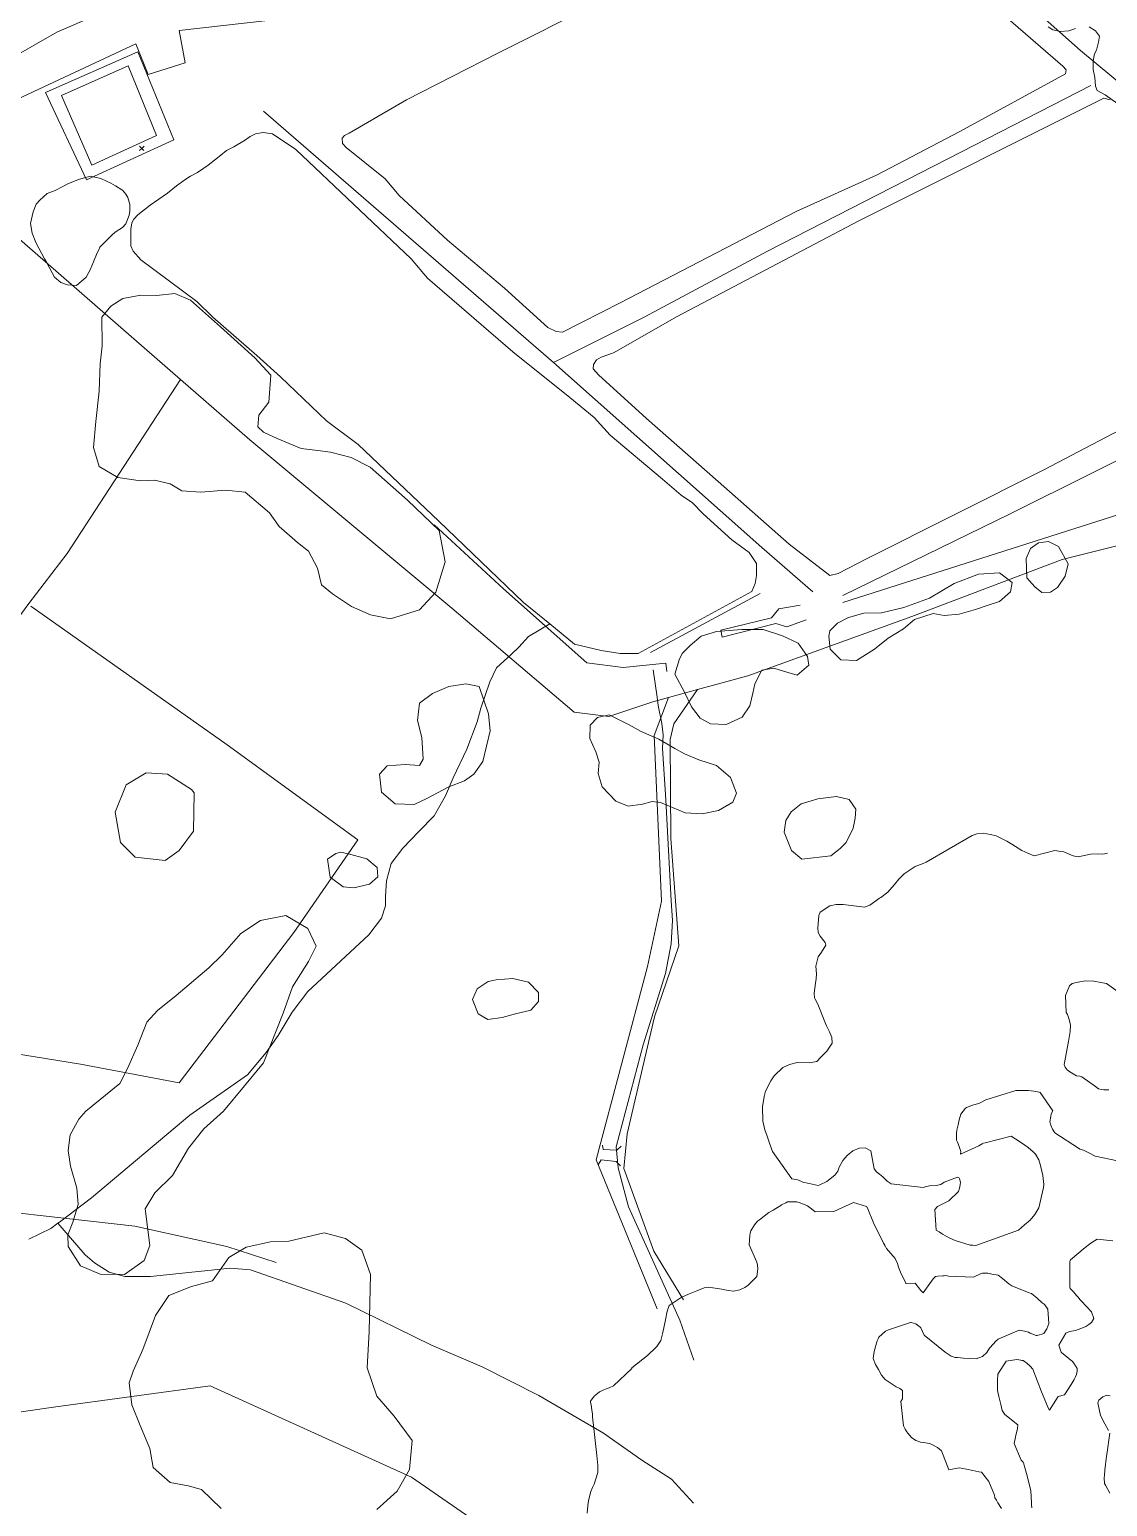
# Model space of a CAD drawing. Header units: metres. Extents: x 4652992 to 4879070, y 2074171 to 2309877.
# Drawn here: x 4653773.4 to 4653909.1, y 2308349.9 to 2308535.9 of the extents above; entities that cross this region are included whole.
import ezdxf

# ---------------------------------------------------------------- set-up
doc = ezdxf.new("R2010")
doc.units = ezdxf.units.M
doc.header["$MEASUREMENT"] = 0
doc.linetypes.add('DGN Style 3', pattern=[92.779933, 66.271381, -26.508552])
doc.layers.get('0').update_dxf_attribs({"color": 4, "lineweight": 0})
for name, color, linetype, lineweight in [('Level 1', 2, 'Continuous', 0), ('Level 10', 54, 'Continuous', 0), ('Level 15', 2, 'Continuous', 0), ('Level 19', 38, 'DGN Style 3', 0), ('Level 25', 19, 'Continuous', 0), ('Level 29', 30, 'Continuous', 0), ('Level 3', 46, 'Continuous', 0), ('Level 30', 5, 'Continuous', 0), ('Level 35', 4, 'Continuous', 0), ('Level 37', 3, 'Continuous', 0), ('Level 40', 1, 'Continuous', 0), ('Level 62', 4, 'Continuous', 0), ('Level 63', 3, 'Continuous', 0)]:
    doc.layers.add(name, color=color, linetype=linetype, lineweight=lineweight)

# ---------------------------------------------------------------- blocks, each defined once
blk = doc.blocks.new('COTA')
at = {"color": 0, "linetype": 'ByBlock', "lineweight": -2, "ltscale": 10}
for p, q in [((0, 0), (-1.419522, -1.408457)), ((-1.408457, 1.419522), (0, 0)), ((1.419522, 1.408457), (0, 0)), ((0, 0), (1.408457, -1.419522))]:
    blk.add_line(p, q, dxfattribs=at)

msp = doc.modelspace()

# ---------------------------------------------------------------- linework, layer by layer
at = {"layer": 'Level 1'}
msp.add_polyline3d([(4653773.332888, 2308383.579531, 1269.925), (4653776.135073, 2308384.93268, 1269.925), (4653777.007805, 2308385.589656, 1269.9186), (4653777.210543, 2308385.742272, 1269.9171), (4653781.239931, 2308388.775515, 1269.8875), (4653793.601931, 2308399.185915, 1269.7375), (4653800.860293, 2308404.27112, 1269.45), (4653803.214297, 2308407.104494, 1269.125), (4653804.739504, 2308409.213503, 1268.975), (4653806.493288, 2308412.183718, 1268.5875), (4653808.471926, 2308414.756289, 1268.4625), (4653814.407473, 2308420.269106, 1267.875), (4653816.136721, 2308421.890505, 1267.6375), (4653817.75873, 2308424.008913, 1267.45), (4653818.242129, 2308425.567873, 1267.325), (4653818.269717, 2308426.790102, 1267.1875), (4653818.387881, 2308428.684328, 1267.05), (4653818.955508, 2308430.885683, 1266.875), (4653820.439516, 2308432.814883, 1266.725), (4653822.46509, 2308434.904299, 1266.575), (4653824.366518, 2308436.864504, 1266.4), (4653825.800722, 2308439.403689, 1266.0875), (4653826.762697, 2308441.672488, 1265.75), (4653828.473879, 2308445.28229, 1265.275), (4653829.800112, 2308448.728091, 1264.475), (4653830.250918, 2308450.420473, 1264.1875), (4653831.392885, 2308453.750674, 1263.425), (4653832.238283, 2308455.510683, 1263.2), (4653834.121523, 2308457.254519, 1262.3375), (4653835.033877, 2308458.13428, 1261), (4653836.241274, 2308459.458498, 1260), (4653838.9421, 2308461.038685, 1259.000385)], dxfattribs=at)
at = {"layer": 'Level 10', "flags": 128}
for points, elevation in [([(4653813.691909, 2308522.825658), (4653820.878373, 2308527.016721), (4653832.371189, 2308532.893937), (4653857.311037, 2308545.45228)], 1258.000385), ([(4653893.211449, 2308540.226098), (4653903.539371, 2308531.265496), (4653903.939082, 2308530.805335), (4653903.84573, 2308530.289857), (4653890.554778, 2308523.050021), (4653880.07529, 2308517.540884), (4653869.953659, 2308512.942683), (4653847.805941, 2308501.480261), (4653840.528203, 2308497.779078), (4653839.720302, 2308497.864424), (4653838.697044, 2308498.348134), (4653833.243917, 2308503.290483), (4653826.038262, 2308509.343778), (4653819.966384, 2308514.961829), (4653818.199099, 2308517.065718), (4653813.306027, 2308521.018498), (4653812.823135, 2308521.521278), (4653812.801537, 2308522.197823), (4653813.097256, 2308522.532908), (4653813.691909, 2308522.825658)], 1258.000385), ([(4653846.944289, 2308495.173052), (4653854.988914, 2308499.728522), (4653877.834124, 2308511.771879), (4653908.106784, 2308526.931644), (4653908.694361, 2308527.225351), (4653909.469114, 2308527.006053)], 1258.000385), ([(4653786.172134, 2308510.721119), (4653786.330208, 2308511.525947), (4653786.563152, 2308512.002739), (4653787.050612, 2308512.534245), (4653788.614808, 2308513.760641), (4653790.823389, 2308515.278119), (4653791.954602, 2308516.21068), (4653793.004361, 2308516.948512), (4653793.711812, 2308517.413404), (4653794.576901, 2308517.864493), (4653795.940379, 2308518.788494), (4653797.528151, 2308520.050902), (4653798.238219, 2308520.628599), (4653799.165724, 2308521.117403), (4653800.495887, 2308521.883592), (4653801.209975, 2308522.421376), (4653801.896884, 2308522.724988), (4653802.859958, 2308522.925175), (4653804.020823, 2308522.752072), (4653806.941827, 2308520.772577), (4653821.464753, 2308507.015394), (4653823.543186, 2308504.571627), (4653834.299709, 2308495.287192), (4653841.441996, 2308489.540006), (4653844.499622, 2308487.021229), (4653846.552798, 2308484.81652), (4653853.125316, 2308479.262428), (4653855.465914, 2308477.234007), (4653856.918807, 2308476.292615), (4653858.252643, 2308474.88887), (4653861.866819, 2308471.640356), (4653864.047202, 2308470.053788), (4653864.943696, 2308468.663131), (4653864.969786, 2308467.156876), (4653864.771498, 2308466.143901), (4653864.370098, 2308465.139189), (4653850.076802, 2308457.334761), (4653847.788684, 2308457.329447), (4653845.380257, 2308457.707293), (4653842.057444, 2308458.48614), (4653838.9421, 2308461.038685), (4653835.629528, 2308463.752828), (4653824.951764, 2308473.997613), (4653814.800848, 2308483.646111), (4653810.81764, 2308486.595365), (4653805.031226, 2308492.144561), (4653802.033838, 2308494.831432), (4653796.519873, 2308499.644895), (4653794.494618, 2308501.617154), (4653787.459119, 2308506.87006), (4653786.47776, 2308507.973128), (4653786.182687, 2308508.647101), (4653786.172134, 2308510.721119)], 1259.000385), ([(4653915.952953, 2308488.18508), (4653901.112256, 2308480.428396), (4653878.880309, 2308469.289673), (4653875.24962, 2308467.411093), (4653874.178305, 2308467.123474), (4653869.082647, 2308471.07007), (4653860.143477, 2308478.971869), (4653851.120599, 2308486.920141), (4653845.056091, 2308492.420131), (4653844.378593, 2308493.177056), (4653844.433123, 2308493.711723), (4653844.821126, 2308494.276769), (4653845.390775, 2308494.621868), (4653846.944289, 2308495.173052)], 1258.000385)]:
    msp.add_lwpolyline(points, dxfattribs=dict(at, elevation=elevation))
at = {"layer": 'Level 15'}
msp.add_polyline3d([(4653994.003508, 2308506.485838, 1265.544728), (4653978.749682, 2308500.934987, 1264.396661), (4653936.661557, 2308484.421295, 1262.100528), (4653910.690675, 2308474.872201, 1261.526494), (4653875.82215, 2308463.725682, 1260.95246)], dxfattribs=at)
at = {"layer": 'Level 19', "linetype": 'DGN Style 3'}
msp.add_polyline3d([(4653768.221379, 2308530.613145, 1261.097118), (4653776.87422, 2308535.5183, 1260.323746), (4653787.672861, 2308540.230786, 1259.316401), (4653806.845571, 2308545.094389, 1257.238209), (4653813.879509, 2308546.885055, 1256.360756), (4653832.28862, 2308549.967193, 1253.816866), (4653840.241671, 2308551.407393, 1253.323206), (4653846.493033, 2308553.292586, 1253.046809), (4653853.05067, 2308556.079271, 1252.905087), (4653858.511375, 2308559.008689, 1252.720885), (4653862.404641, 2308561.873979, 1252.565966), (4653864.177176, 2308563.819657, 1252.516478), (4653866.649717, 2308567.093079, 1252.433666), (4653867.900211, 2308568.472759, 1251.990906), (4653875.073553, 2308582.359163, 1251.684688), (4653880.503669, 2308592.697208, 1252.294955), (4653883.917473, 2308598.923599, 1252.563799), (4653887.441614, 2308604.980621, 1252.452952), (4653890.533296, 2308610.439306, 1252.58908), (4653891.608659, 2308612.324598, 1252.697763), (4653892.305179, 2308613.395698, 1252.750922), (4653893.389972, 2308613.977782, 1252.797401), (4653895.109768, 2308614.692159, 1252.854482), (4653897.570397, 2308615.247785, 1253.134731)], dxfattribs=at)
at = {"layer": 'Level 25'}
for points in [[(4653839.395514, 2308493.940648, 1259.925195), (4653850.794413, 2308499.672477, 1259.625194), (4653866.337519, 2308507.948244, 1259.425195), (4653890.756071, 2308520.49406, 1259.325194), (4653907.03668, 2308528.815592, 1259.125194)], [(4653872.04649, 2308465.074285, 1260.025195), (4653865.647637, 2308470.670879, 1259.925195), (4653839.395514, 2308493.940648, 1259.925195), (4653802.873984, 2308525.579362, 1259.425195)], [(4653943.492865, 2308499.872012, 1259.325194), (4653927.892261, 2308490.356256, 1259.725195), (4653896.911733, 2308474.89493, 1260.025195), (4653875.827041, 2308464.63197, 1260.025195)]]:
    msp.add_polyline3d(points, dxfattribs=at)
at = {"layer": 'Level 29', "elevation": 1273.581198, "flags": 128}
for points in [[(4653847.920507, 2308395.296704), (4653847.379351, 2308394.808518), (4653845.663957, 2308394.897363), (4653845.566637, 2308395.411729)], [(4653847.835032, 2308392.837029), (4653847.299256, 2308393.387897), (4653845.402472, 2308393.561864), (4653845.05202, 2308393.036263)]]:
    msp.add_lwpolyline(points, dxfattribs=at)
at = {"layer": 'Level 3'}
for points in [[(4653857.045901, 2308368.36249, 1276), (4653855.310488, 2308373.38312, 1274.1125), (4653848.824709, 2308387.642885, 1273.8125), (4653847.542727, 2308392.591311, 1273.3), (4653847.294924, 2308395.210329, 1272.85), (4653850.697878, 2308408.059084, 1269.925), (4653853.494326, 2308417.015078, 1268.275), (4653854.229677, 2308420.784914, 1267.55), (4653854.360903, 2308423.692507, 1266.95), (4653854.211916, 2308426.195132, 1266.525), (4653853.543886, 2308438.909731, 1263.7125), (4653853.134096, 2308445.346926, 1262.5625), (4653853.216128, 2308447.078127, 1262.0625), (4653853.038088, 2308448.493716, 1261.5875), (4653852.589724, 2308450.783327, 1260.4375), (4653852.449526, 2308451.81531, 1260.05), (4653851.938723, 2308455.276308, 1258.1625)], [(4653857.029116, 2308350.339724, 1279), (4653854.250674, 2308353.395327, 1278), (4653850.515688, 2308355.783694, 1277), (4653845.680117, 2308359.187319, 1276), (4653837.542483, 2308363.890932, 1275), (4653830.403933, 2308367.530703, 1274), (4653824.049502, 2308370.259096, 1273), (4653813.263918, 2308375.551882, 1272), (4653801.239321, 2308379.733706, 1270.9), (4653798.700686, 2308379.935305, 1270.825), (4653788.658877, 2308378.891299, 1270.7), (4653785.436892, 2308378.870486, 1270.575), (4653783.448916, 2308379.418276, 1270.575), (4653781.604922, 2308380.594118, 1270.575), (4653780.420473, 2308381.619509, 1270.575), (4653777.007805, 2308385.589656, 1269.917106)]]:
    msp.add_polyline3d(points, dxfattribs=at)
at = {"layer": 'Level 30', "color": 1, "elevation": 1262.200385, "flags": 128}
msp.add_lwpolyline([(4653789.411832, 2308522.52931), (4653781.266384, 2308518.797352), (4653777.458947, 2308527.578422), (4653785.864809, 2308531.31127), (4653789.411832, 2308522.52931)], dxfattribs=at)
at = {"layer": 'Level 35'}
msp.add_line((4653851.611038, 2308457.428625, 1259.600385), (4653865.417938, 2308464.869419, 1259.600385), dxfattribs=at)
at = {"layer": 'Level 35', "elevation": 1260.400385, "flags": 128}
msp.add_lwpolyline([(4653870.465724, 2308463.420554), (4653867.785313, 2308462.953754), (4653866.846454, 2308461.815745), (4653860.481201, 2308460.252697), (4653860.64374, 2308459.39479), (4653867.368898, 2308461.107709), (4653868.770229, 2308460.668261), (4653871.205039, 2308461.56864)], dxfattribs=at)
at = {"layer": 'Level 35'}
msp.add_polyline3d([(4653853.680275, 2308455.041262, 1259.400385), (4653853.559196, 2308456.11265, 1259.400385), (4653848.159617, 2308455.566253, 1259.800385), (4653843.585317, 2308456.131001, 1259.800385), (4653833.12239, 2308465.453111, 1259.800385), (4653824.38358, 2308473.510009, 1259.400385)], dxfattribs=at)
at = {"layer": 'Level 37'}
for points in [[(4653771.984532, 2308527.131293, 1263.248594), (4653786.800653, 2308534.052345, 1261.526494), (4653788.381538, 2308530.226794, 1261.526494), (4653793.02776, 2308531.689309, 1261.526494), (4653792.292254, 2308535.731941, 1261.526494), (4653814.601277, 2308538.254136, 1260.378427), (4653836.393985, 2308540.865058, 1260.378427), (4653842.504447, 2308542.070117, 1260.378427), (4653859.278132, 2308550.532293, 1259.230359), (4653875.677844, 2308558.578594, 1259.230359), (4653874.365953, 2308562.85959, 1256.934225)], [(4653875.677844, 2308558.578594, 1259.230359), (4653884.541678, 2308552.063037, 1259.804393), (4653905.729017, 2308533.222514, 1259.230359), (4653944.741442, 2308500.889329, 1260.378427), (4653961.123297, 2308487.956521, 1260.825194), (4653929.602391, 2308476.771742, 1260.95246), (4653915.355149, 2308472.126188, 1260.95246), (4653903.455918, 2308469.132979, 1263.822628), (4653884.529831, 2308461.993493, 1264.970695), (4653863.847324, 2308454.526326, 1263.822628), (4653857.528678, 2308452.775555, 1263.519133), (4653853.880494, 2308451.764716, 1263.343904), (4653851.896179, 2308451.214902, 1263.248594), (4653846.381272, 2308449.390874, 1263.822628), (4653841.987007, 2308449.945627, 1264.396661), (4653826.620397, 2308463.025186, 1264.396661), (4653801.18775, 2308484.213735, 1266.692796), (4653792.461351, 2308491.810147, 1266.534521), (4653769.538566, 2308511.764647, 1266.118762)], [(4653792.461351, 2308491.810147, 1266.534521), (4653778.178322, 2308469.893971, 1268.414896), (4653773.330559, 2308463.626979, 1268.98893), (4653765.627533, 2308453.114288, 1271.859097), (4653762.239937, 2308448.327143, 1273.007165), (4653755.712569, 2308439.586537, 1273.007165), (4653742.651535, 2308445.144032, 1271.859097), (4653735.908101, 2308449.388297, 1271.285064), (4653707.941634, 2308464.702889, 1268.98893), (4653705.295238, 2308466.282224, 1268.98893), (4653702.969744, 2308469.018231, 1268.98893), (4653702.109582, 2308471.052193, 1268.98893), (4653702.180527, 2308473.451091, 1268.414896), (4653710.407077, 2308481.433154, 1267.840863), (4653725.860066, 2308494.50119, 1266.853893), (4653728.382376, 2308496.634216, 1266.692796), (4653744.919076, 2308510.871158, 1265.544728), (4653759.914829, 2308519.313928, 1264.396661)], [(4653760.57518, 2308388.155273, 1272.433131), (4653758.491574, 2308396.946427, 1271.948452), (4653758.272472, 2308409.11401, 1272.522485), (4653779.853631, 2308405.615002, 1271.948452), (4653792.282624, 2308403.279695, 1271.374418), (4653806.692838, 2308422.217609, 1269.562963), (4653814.76195, 2308433.872311, 1268.98893), (4653798.311688, 2308445.821429, 1270.136997), (4653773.618622, 2308463.27258, 1268.98893)], [(4653853.880494, 2308451.764716, 1263.343904), (4653852.06493, 2308446.977305, 1263.822628), (4653852.999376, 2308426.152875, 1268.414896), (4653851.247759, 2308417.934865, 1269.562963), (4653844.789083, 2308393.568026, 1274.729265), (4653852.46938, 2308374.832865, 1275.303299)], [(4653855.773853, 2308375.957076, 1275.303299), (4653852.048742, 2308382.07187, 1275.303299), (4653848.255552, 2308392.493911, 1274.729265), (4653848.654538, 2308396.847472, 1274.155232), (4653852.094299, 2308411.563446, 1271.285064), (4653855.195051, 2308420.513567, 1268.98893), (4653854.161244, 2308434.037619, 1266.692796), (4653854.101669, 2308446.512013, 1263.822628), (4653854.554419, 2308448.484626, 1263.822628), (4653857.528678, 2308452.775555, 1263.519133)], [(4653804.477905, 2308380.647588, 1272.433131), (4653798.264236, 2308382.683321, 1272.433131), (4653786.691804, 2308385.245597, 1272.433131), (4653760.57518, 2308388.155273, 1272.433131), (4653757.833513, 2308388.460724, 1272.433131), (4653752.895611, 2308383.81933, 1272.433131), (4653746.290939, 2308392.385931, 1273.007165)], [(4653842.575489, 2308339.802291, 1281.043634), (4653836.889332, 2308343.015573, 1279.895567), (4653821.532915, 2308353.646427, 1276.451366), (4653796.193983, 2308365.115517, 1273.007165), (4653776.438869, 2308362.444328, 1272.433131), (4653762.777478, 2308360.459695, 1273.581198), (4653741.438365, 2308356.493462, 1272.433131)]]:
    msp.add_polyline3d(points, dxfattribs=at)
at = {"layer": 'Level 40', "color": 3, "flags": 128}
for points, elevation in [([(4653783.780953, 2308509.979851), (4653782.274198, 2308508.468779), (4653782.147484, 2308508.138144), (4653781.933515, 2308507.757907), (4653781.49865, 2308506.639355), (4653781.060057, 2308505.636528), (4653780.563163, 2308504.689913), (4653779.328189, 2308503.635263), (4653778.232299, 2308503.744181), (4653777.375874, 2308504.029558), (4653776.598269, 2308504.69221), (4653775.970305, 2308505.767158), (4653775.498985, 2308506.732824), (4653775.314539, 2308507.02363), (4653774.216362, 2308509.059245), (4653773.747493, 2308510.230138), (4653773.539715, 2308511.468076), (4653773.878294, 2308512.925382), (4653774.253349, 2308513.869664), (4653774.73125, 2308514.393631), (4653775.636123, 2308515.20885), (4653776.681205, 2308515.620395), (4653777.631893, 2308516.09685), (4653778.336285, 2308516.494144), (4653779.740694, 2308517.015692), (4653779.898482, 2308517.059447), (4653781.126283, 2308517.399903), (4653782.410015, 2308517.126499), (4653783.129198, 2308516.794324), (4653783.66178, 2308516.51745), (4653784.277371, 2308516.20367), (4653785.061166, 2308515.697216), (4653785.135883, 2308515.648937), (4653785.553431, 2308515.148226), (4653785.828041, 2308514.73975), (4653786.067316, 2308513.840161), (4653786.057217, 2308512.951074), (4653785.967718, 2308512.51833), (4653785.545026, 2308511.414443), (4653785.143493, 2308510.957845), (4653784.215583, 2308510.340198), (4653783.780953, 2308509.979851)], 1268.000385), ([(4653874.211593, 2308457.869217), (4653874.07199, 2308459.50503), (4653874.201904, 2308460.168948), (4653875.156312, 2308461.131075), (4653876.524582, 2308461.85903), (4653878.468748, 2308462.397711), (4653880.695309, 2308462.4216), (4653883.508988, 2308463.096544), (4653886.733328, 2308464.303893), (4653889.851722, 2308466.144706), (4653892.91409, 2308467.307185), (4653895.553156, 2308467.480247), (4653897.151361, 2308466.248537), (4653896.920591, 2308465.068215), (4653895.539467, 2308463.883137), (4653894.140551, 2308463.39088), (4653892.505808, 2308462.868171), (4653890.473215, 2308462.270119), (4653888.60101, 2308462.100263), (4653887.198825, 2308462.374608), (4653884.827827, 2308461.613018), (4653883.446707, 2308460.427965), (4653881.534576, 2308459.270217), (4653879.800531, 2308457.847826), (4653877.53548, 2308456.452745), (4653875.559122, 2308456.53314), (4653874.211593, 2308457.869217)], 1267.200385), ([(4653790.797169, 2308442.139406), (4653793.816001, 2308440.17843), (4653794.177673, 2308439.780765), (4653794.06387, 2308434.964834), (4653792.286599, 2308432.536654), (4653790.501404, 2308431.270265), (4653786.719596, 2308431.690617), (4653784.904776, 2308433.529995), (4653784.204193, 2308437.335768), (4653785.59256, 2308440.790578), (4653788.136732, 2308442.298869), (4653790.797169, 2308442.139406)], 1279.800385), ([(4653810.948593, 2308431.445592), (4653811.998856, 2308432.151863), (4653812.641617, 2308432.329937), (4653813.87114, 2308432.013004), (4653815.89122, 2308431.46515), (4653817.196809, 2308430.373216), (4653817.274235, 2308429.217887), (4653816.254041, 2308428.277638), (4653814.266825, 2308427.83095), (4653812.921019, 2308427.942677), (4653811.264005, 2308429.179542), (4653810.948593, 2308431.445592)], 1273.800385), ([(4653829.769872, 2308415.103321), (4653831.171885, 2308416.046166), (4653832.196142, 2308416.225904), (4653834.289227, 2308416.424441), (4653836.253129, 2308415.963353), (4653837.517539, 2308414.649977), (4653837.521994, 2308413.50746), (4653836.545187, 2308412.405074), (4653834.628722, 2308411.943579), (4653832.946448, 2308411.512289), (4653831.146375, 2308411.256327), (4653829.913722, 2308411.954674), (4653829.203948, 2308413.768233), (4653829.769872, 2308415.103321)], 1273.000385)]:
    msp.add_lwpolyline(points, dxfattribs=dict(at, elevation=elevation))
at = {"layer": 'Level 40', "color": 3}
for points in [[(4653905.104902, 2308536.002697, 1262.6746), (4653904.287343, 2308535.708732, 1262.6746), (4653903.222857, 2308535.634858, 1262.6746), (4653902.251711, 2308535.849766, 1262.6746), (4653901.656078, 2308536.214374, 1262.6746)], [(4653911.051777, 2308526.098412, 1262.6746), (4653908.842629, 2308527.63859, 1262.6746), (4653907.829437, 2308528.196236, 1262.6746), (4653907.650224, 2308528.752368, 1262.6746), (4653907.533112, 2308529.813691, 1262.6746), (4653907.339542, 2308530.833102, 1262.6746), (4653907.345252, 2308531.938902, 1262.6746), (4653907.525952, 2308532.829352, 1262.6746), (4653907.744621, 2308533.282439, 1262.6746), (4653908.014381, 2308534.284356, 1262.6746), (4653908.128233, 2308535.037778, 1262.6746), (4653907.64503, 2308535.718838, 1262.6746), (4653906.820393, 2308536.194645, 1262.6746)], [(4653825.779519, 2308468.86758, 1275.8004), (4653824.576759, 2308465.041289, 1274.8004), (4653822.538785, 2308462.801915, 1274.6004), (4653818.89507, 2308461.682432, 1273.2004), (4653816.359478, 2308462.19092, 1273.2004), (4653813.977356, 2308463.240045, 1273.2004), (4653811.576759, 2308464.824276, 1273.2004), (4653810.208041, 2308465.967679, 1273.2004), (4653809.683033, 2308468.060722, 1273.2004), (4653808.561587, 2308470.213261, 1273.2004), (4653807.169406, 2308471.286839, 1273.2004), (4653804.856448, 2308473.314824, 1273.2004), (4653803.659024, 2308475.0183, 1273.2004), (4653800.567175, 2308477.61252, 1273.2004), (4653798.094487, 2308477.896458, 1273.2004), (4653794.986588, 2308477.616857, 1273.2004), (4653792.618391, 2308477.807751, 1273.2004), (4653791.139691, 2308478.698991, 1273.2004), (4653789.158709, 2308479.142467, 1273.2004), (4653787.39131, 2308479.048296, 1273.2004), (4653784.536989, 2308479.456406, 1273.2004), (4653782.195808, 2308480.8521, 1273.2004), (4653781.495707, 2308483.23889, 1273.2004), (4653781.794003, 2308486.539843, 1273.2004), (4653782.192822, 2308490.352485, 1273.2004), (4653782.341837, 2308493.78425, 1273.2004), (4653782.558605, 2308496.031512, 1273.2004), (4653782.548706, 2308499.652826, 1273.2004), (4653783.656093, 2308501.027779, 1273.2004), (4653785.163389, 2308502.014788, 1273.2004), (4653787.429585, 2308502.444295, 1273.2004), (4653789.428194, 2308502.404992, 1273.2004), (4653791.719227, 2308502.641916, 1273.2004), (4653793.686773, 2308501.783988, 1273.2004), (4653797.479073, 2308498.459537, 1272.6004), (4653801.805545, 2308494.526265, 1272.6004), (4653803.801841, 2308492.368842, 1272.6004), (4653803.57949, 2308488.969438, 1270.4004), (4653802.28752, 2308487.309497, 1270.4004), (4653802.173572, 2308485.833882, 1270.4004), (4653802.872415, 2308485.203446, 1270.4004), (4653804.610218, 2308484.376247, 1270.4004), (4653807.626079, 2308483.121659, 1268.6004), (4653809.727026, 2308482.886721, 1268.6004), (4653811.335702, 2308482.660058, 1268.6004), (4653813.914751, 2308481.999817, 1268.6004), (4653816.306055, 2308480.768205, 1268.6004), (4653821.026992, 2308476.616252, 1273.4004), (4653825.021236, 2308472.818811, 1274.8004), (4653825.779519, 2308468.86758, 1275.8004)], [(4653899.007764, 2308466.840699, 1266.200385), (4653898.8999, 2308469.262348, 1265.600385), (4653899.455773, 2308470.534837, 1265.600385), (4653900.442564, 2308471.262632, 1265.600385), (4653901.697952, 2308471.400768, 1265.600385), (4653902.956774, 2308470.770903, 1265.600385), (4653904.182989, 2308468.588974, 1266.200385), (4653903.805917, 2308467.052393, 1266.200385), (4653902.837646, 2308465.631423, 1266.200385), (4653901.954283, 2308465.037368, 1266.200385), (4653900.876401, 2308465.018166, 1266.200385), (4653900.016817, 2308465.723112, 1266.200385), (4653899.007764, 2308466.840699, 1266.200385)], [(4653854.65907, 2308454.701143, 1269.400385), (4653855.274498, 2308456.654251, 1268.600385), (4653855.639649, 2308457.347414, 1268.600385), (4653856.592449, 2308458.307866, 1268.600385), (4653857.971173, 2308459.490796, 1268.600385), (4653859.926253, 2308460.10216, 1268.600385), (4653863.104644, 2308460.32121, 1268.600385), (4653865.783521, 2308460.332189, 1268.600385), (4653868.230261, 2308459.547519, 1268.600385), (4653870.191882, 2308458.62838, 1268.600385), (4653871.391311, 2308456.940782, 1268.600385), (4653871.557863, 2308455.837629, 1268.600385), (4653870.090969, 2308454.595341, 1268.600385), (4653868.351866, 2308455.088672, 1268.600385), (4653867.128436, 2308455.481068, 1268.600385), (4653865.627972, 2308455.239472, 1268.600385), (4653864.737117, 2308453.49236, 1269.400385), (4653864.506683, 2308452.315107, 1269.400385), (4653864.116239, 2308450.710756, 1269.400385), (4653863.151457, 2308449.295208, 1269.400385), (4653861.140418, 2308448.390086, 1269.400385), (4653859.169481, 2308448.470352, 1269.400385), (4653857.857752, 2308449.185572, 1269.400385), (4653856.763703, 2308450.622153, 1269.400385), (4653855.903299, 2308452.471329, 1269.400385), (4653854.65907, 2308454.701143, 1269.400385)], [(4653826.232371, 2308440.525587, 1273.000385), (4653823.46514, 2308439.065794, 1271.400385), (4653821.869356, 2308438.311303, 1271.400385), (4653819.449101, 2308438.404326, 1271.400385), (4653817.757032, 2308439.879093, 1271.400385), (4653817.513963, 2308442.136999, 1271.400385), (4653818.478016, 2308443.167604, 1271.400385), (4653820.721173, 2308443.337955, 1271.400385), (4653822.525514, 2308443.21319, 1271.400385), (4653822.991711, 2308444.036458, 1271.400385), (4653822.834867, 2308446.734617, 1271.400385), (4653822.269409, 2308448.903007, 1271.400385), (4653822.539907, 2308451.060027, 1271.400385), (4653824.148467, 2308452.269149, 1271.400385), (4653826.22752, 2308453.157534, 1271.400385), (4653828.352654, 2308453.503484, 1271.400385), (4653830.040449, 2308453.173031, 1271.400385), (4653831.232625, 2308449.739305, 1273.000385), (4653831.416614, 2308447.573507, 1273.000385), (4653830.509214, 2308443.71966, 1273.000385), (4653829.358908, 2308442.11927, 1273.000385), (4653828.205676, 2308441.280149, 1273.000385), (4653826.232371, 2308440.525587, 1273.000385)], [(4653845.538365, 2308440.516047, 1269.000385), (4653845.024132, 2308442.213635, 1267.600385), (4653845.149074, 2308443.642304, 1267.200385), (4653844.716323, 2308444.952749, 1267.200385), (4653843.972529, 2308446.630482, 1267.200385), (4653843.995365, 2308448.311253, 1267.200385), (4653844.94983, 2308449.273373, 1267.200385), (4653846.393311, 2308449.603545, 1267.200385), (4653848.905078, 2308448.343949, 1268.000385), (4653850.425541, 2308447.51054, 1268.000385), (4653852.679106, 2308446.532613, 1269.000385), (4653854.669952, 2308445.378386, 1269.000385), (4653855.908672, 2308444.677178, 1269.000385), (4653857.677211, 2308443.948656, 1269.000385), (4653859.901979, 2308443.207231, 1269.000385), (4653861.673776, 2308441.713572, 1269.000385), (4653862.432359, 2308439.730231, 1269.000385), (4653861.980872, 2308438.595426, 1269.000385), (4653860.175176, 2308437.572923, 1269.000385), (4653858.102229, 2308437.137939, 1269.000385), (4653855.982959, 2308437.24721, 1269.000385), (4653854.361612, 2308437.947026, 1269.000385), (4653852.873143, 2308438.544357, 1269.000385), (4653851.827989, 2308438.672608, 1269.000385), (4653850.62272, 2308438.373524, 1269.000385), (4653848.814068, 2308438.116176, 1269.000385), (4653847.252091, 2308438.727907, 1269.000385), (4653845.538365, 2308440.516047, 1269.000385)], [(4653877.146239, 2308435.3385, 1271.800385), (4653876.239648, 2308433.540269, 1272.400385), (4653875.480715, 2308432.775119, 1272.400385), (4653874.312006, 2308431.861775, 1272.400385), (4653870.665061, 2308431.426045, 1271.800385), (4653869.355125, 2308432.520888, 1271.800385), (4653868.436152, 2308434.834558, 1271.800385), (4653868.649973, 2308436.31668, 1271.800385), (4653869.320085, 2308437.404615, 1271.800385), (4653870.577318, 2308438.377557, 1271.800385), (4653872.686538, 2308439.031259, 1271.800385), (4653875.031929, 2308439.333938, 1271.800385), (4653876.632273, 2308438.944356, 1271.800385), (4653877.458845, 2308437.715711, 1271.800385), (4653877.390298, 2308436.586132, 1271.800385), (4653877.146239, 2308435.3385, 1271.800385)], [(4653910.417788, 2308393.447015, 1307.3227), (4653907.592047, 2308394.037198, 1304.9227), (4653906.863892, 2308394.427332, 1304.9227), (4653906.122328, 2308394.77468, 1304.9227), (4653905.644942, 2308394.911364, 1304.9227), (4653905.493018, 2308395.028563, 1304.9227), (4653902.523982, 2308396.977957, 1302.9227), (4653902.204735, 2308397.447362, 1302.9227), (4653902.015036, 2308397.940454, 1302.9227), (4653901.875988, 2308398.38116, 1302.9227), (4653902.002181, 2308399.027119, 1302.9227), (4653902.065451, 2308399.350984, 1302.9227), (4653902.26094, 2308399.726884, 1302.9227), (4653900.651295, 2308402.059339, 1301.1227), (4653900.545337, 2308402.080111, 1301.1227), (4653899.865368, 2308402.212457, 1301.1227), (4653899.179051, 2308402.312526, 1301.1227), (4653898.397905, 2308402.289545, 1301.1227), (4653898.043119, 2308402.307224, 1301.1227), (4653897.603732, 2308402.305553, 1301.1227), (4653893.815663, 2308401.112218, 1299.3227), (4653892.945693, 2308400.685139, 1299.3227), (4653892.160503, 2308400.480449, 1299.3227), (4653891.405578, 2308400.155692, 1299.3227), (4653891.259968, 2308400.0766, 1299.3227), (4653890.67051, 2308399.312057, 1299.3227), (4653890.449739, 2308398.632779, 1299.3227), (4653890.326794, 2308398.003746, 1299.3227), (4653890.192806, 2308397.31821, 1299.3227), (4653890.121863, 2308396.955241, 1299.3227), (4653890.125704, 2308396.074321, 1299.3227), (4653890.24552, 2308395.786772, 1299.3227), (4653890.489649, 2308395.242052, 1299.3227), (4653890.669858, 2308394.621459, 1299.3227), (4653890.658521, 2308394.297475, 1299.3227), (4653892.960545, 2308395.320923, 1304.7227), (4653893.364263, 2308395.57291, 1304.7227), (4653893.54505, 2308395.681691, 1304.7227), (4653893.763439, 2308395.729987, 1304.7227), (4653897.012802, 2308396.561617, 1305.9227), (4653897.604368, 2308396.163588, 1305.9227), (4653898.301079, 2308395.730556, 1305.9227), (4653899.163935, 2308395.14688, 1305.9227), (4653899.798081, 2308394.570952, 1305.9227), (4653900.063538, 2308394.304762, 1305.9227), (4653900.491973, 2308393.566419, 1305.9227), (4653900.710156, 2308392.847048, 1305.9227), (4653900.896607, 2308392.171034, 1305.9227), (4653901.0234, 2308391.610432, 1305.9227), (4653901.121393, 2308390.462049, 1305.9227), (4653901.073527, 2308390.090841, 1305.9227), (4653900.513555, 2308387.555397, 1305.9227), (4653899.983927, 2308386.688005, 1305.9227), (4653899.418985, 2308385.99154, 1305.9227), (4653898.678997, 2308385.374759, 1305.9227), (4653897.933219, 2308384.727275, 1305.9227), (4653892.557437, 2308382.788867, 1303.5227), (4653892.175229, 2308382.830053, 1303.5227), (4653892.002787, 2308382.842033, 1303.5227), (4653891.850287, 2308382.852627, 1303.5227), (4653889.963409, 2308383.409286, 1303.5227), (4653889.283279, 2308383.726793, 1303.5227), (4653888.356232, 2308384.238707, 1303.5227), (4653887.938411, 2308384.522541, 1303.5227), (4653887.593168, 2308384.738714, 1303.5227), (4653887.425718, 2308387.310576, 1299.3227), (4653887.729874, 2308387.708777, 1299.3227), (4653888.667321, 2308388.161877, 1299.3227), (4653889.176654, 2308388.426447, 1299.3227), (4653890.372628, 2308389.599261, 1299.3227), (4653890.506004, 2308390.01151, 1299.3227), (4653890.590333, 2308390.442999, 1299.3227), (4653890.634949, 2308390.753248, 1299.3227), (4653890.531441, 2308391.188344, 1299.3227), (4653890.419113, 2308391.368269, 1299.3227), (4653890.249586, 2308391.401518, 1299.3227), (4653888.573247, 2308390.755147, 1295.9227), (4653888.163141, 2308390.481989, 1295.9227), (4653887.589187, 2308390.365799, 1295.9227), (4653886.72107, 2308390.322844, 1295.9227), (4653886.186718, 2308390.185309, 1295.9227), (4653885.928488, 2308390.083873, 1295.9227), (4653881.920558, 2308390.560653, 1291.7227), (4653881.416238, 2308390.910103, 1291.7227), (4653880.85192, 2308391.436593, 1291.7227), (4653880.431858, 2308391.75712, 1291.7227), (4653880.082315, 2308392.060074, 1291.7227), (4653879.783352, 2308392.458218, 1291.7227), (4653879.368986, 2308394.699555, 1288.7227), (4653878.635801, 2308395.085493, 1288.7227), (4653877.897547, 2308395.038003, 1288.7227), (4653877.062971, 2308394.720078, 1288.7227), (4653876.35169, 2308394.113428, 1288.7227), (4653875.823222, 2308393.507753, 1288.7227), (4653875.382117, 2308392.6578, 1288.7227), (4653875.206299, 2308392.167584, 1288.7227), (4653874.827535, 2308391.645705, 1288.7227), (4653873.825587, 2308390.836065, 1288.7227), (4653872.913817, 2308390.439471, 1288.7227), (4653872.705155, 2308390.367508, 1288.7227), (4653871.598513, 2308390.585269, 1288.7227), (4653870.806876, 2308390.756407, 1288.7227), (4653870.159003, 2308391.04531, 1288.7227), (4653869.389937, 2308391.196168, 1288.7227), (4653866.98867, 2308394.635663, 1287.1227), (4653866.592856, 2308395.696862, 1287.1227), (4653866.298306, 2308396.546026, 1287.1227), (4653866.012342, 2308397.356162, 1287.1227), (4653865.773604, 2308398.439784, 1287.1227), (4653865.709937, 2308400.247247, 1287.1227), (4653865.933182, 2308401.538208, 1287.1227), (4653866.085373, 2308402.207463, 1287.1227), (4653866.766801, 2308403.516295, 1287.1227), (4653867.159531, 2308404.154005, 1287.1227), (4653868.255405, 2308405.189876, 1287.1227), (4653869.120813, 2308405.584512, 1287.1227), (4653870.074986, 2308405.815841, 1287.1227), (4653871.596118, 2308405.787209, 1287.1227), (4653872.532932, 2308405.943534, 1287.1227), (4653873.07039, 2308406.518835, 1287.1227), (4653873.809751, 2308407.250582, 1287.1227), (4653874.482773, 2308408.257146, 1287.1227), (4653874.445348, 2308408.979137, 1287.1227), (4653874.126558, 2308409.672233, 1287.1227), (4653873.751494, 2308410.455155, 1287.1227), (4653873.629696, 2308410.747572, 1287.1227), (4653873.577564, 2308410.935902, 1287.1227), (4653872.66684, 2308413.177005, 1283.9227), (4653872.326898, 2308413.81605, 1283.9227), (4653872.264727, 2308413.96557, 1283.9227), (4653872.210507, 2308414.563433, 1283.9227), (4653872.379559, 2308415.833921, 1283.9227), (4653872.48123, 2308416.353655, 1283.9227), (4653872.493301, 2308416.992294, 1283.9227), (4653872.437877, 2308417.955912, 1283.9227), (4653872.707564, 2308419.133548, 1283.9227), (4653873.139789, 2308419.720143, 1283.9227), (4653873.674872, 2308420.622003, 1283.9227), (4653873.618883, 2308420.921434, 1283.9227), (4653872.978348, 2308421.74377, 1283.9227), (4653872.734366, 2308422.187044, 1283.9227), (4653872.661027, 2308422.77293, 1283.9227), (4653872.82181, 2308424.322104, 1283.9227), (4653872.930507, 2308424.676429, 1283.9227), (4653872.963216, 2308424.775946, 1283.9227), (4653874.191168, 2308425.550187, 1283.9227), (4653874.973707, 2308425.727494, 1283.9227), (4653875.865785, 2308425.7315, 1283.9227), (4653878.549473, 2308425.374132, 1285.7227), (4653879.230168, 2308425.627714, 1285.7227), (4653880.437751, 2308426.498219, 1285.7227), (4653880.594687, 2308426.603766, 1285.7227), (4653881.470975, 2308427.270887, 1285.7227), (4653882.328019, 2308428.24753, 1285.7227), (4653882.878867, 2308428.90527, 1285.7227), (4653883.561702, 2308429.577271, 1285.7227), (4653884.936114, 2308430.524095, 1285.7227), (4653885.92934, 2308430.902987, 1285.7227), (4653886.297931, 2308431.062887, 1285.7227), (4653892.123409, 2308434.405665, 1287.3227), (4653892.713164, 2308434.605801, 1287.3227), (4653893.504376, 2308434.71732, 1287.3227), (4653894.41412, 2308434.537454, 1287.3227), (4653895.147854, 2308434.346466, 1287.3227), (4653896.461208, 2308433.691971, 1287.3227), (4653897.098857, 2308433.299256, 1287.3227), (4653897.582257, 2308433.025449, 1287.3227), (4653898.371479, 2308432.534517, 1287.3227), (4653899.114673, 2308432.190229, 1287.3227), (4653899.926442, 2308431.852685, 1287.3227), (4653902.497673, 2308432.517173, 1289.5227), (4653903.254773, 2308432.413777, 1289.5227), (4653903.656648, 2308432.335077, 1289.5227), (4653904.316621, 2308432.072622, 1289.5227), (4653904.823887, 2308431.839363, 1289.5227), (4653905.493098, 2308431.708308, 1289.5227), (4653905.506249, 2308431.70781, 1289.3227), (4653905.811845, 2308431.790976, 1289.1227), (4653906.99808, 2308432.078695, 1289.1227), (4653908.057274, 2308432.083542, 1289.1227), (4653908.54375, 2308432.078651, 1289.1227), (4653909.153652, 2308432.203392, 1289.1227)], [(4653778.568708, 2308396.713331, 1283.000385), (4653779.621968, 2308398.710094, 1281.000385), (4653780.538458, 2308399.688695, 1281.000385), (4653784.785095, 2308403.167012, 1279.400385), (4653785.747326, 2308405.088875, 1279.400385), (4653787.088535, 2308408.032557, 1279.400385), (4653788.204683, 2308410.928567, 1279.400385), (4653789.565522, 2308412.396766, 1279.400385), (4653791.880569, 2308414.283541, 1279.400385), (4653796.021293, 2308417.739581, 1276.000385), (4653797.706513, 2308419.391952, 1276.000385), (4653800.047217, 2308422.058629, 1276.000385), (4653802.527701, 2308423.720883, 1276.000385), (4653805.710517, 2308424.356566, 1276.000385), (4653808.48767, 2308422.691099, 1276.000385), (4653809.504888, 2308420.468012, 1276.000385), (4653808.540716, 2308418.540667, 1276.000385), (4653806.525599, 2308415.355021, 1278.800385), (4653805.373763, 2308412.034768, 1281.600385), (4653802.881671, 2308405.808356, 1283.000385), (4653800.507319, 2308402.892446, 1283.000385), (4653797.85207, 2308399.693369, 1283.000385), (4653795.388414, 2308397.471196, 1283.000385), (4653793.445801, 2308395.034006, 1283.000385), (4653791.419916, 2308391.598419, 1283.000385), (4653789.194376, 2308389.442091, 1283.000385), (4653788.008989, 2308387.419803, 1283.000385), (4653788.567044, 2308382.800089, 1283.000385), (4653787.85812, 2308380.909581, 1283.000385), (4653785.37087, 2308379.142657, 1283.000385), (4653782.33543, 2308379.174842, 1283.000385), (4653779.838612, 2308380.228898, 1283.000385), (4653778.291075, 2308382.675139, 1283.000385), (4653778.242724, 2308384.150429, 1283.000385), (4653778.887785, 2308385.715055, 1283.000385), (4653779.552228, 2308387.952318, 1283.000385), (4653779.393485, 2308390.012856, 1283.000385), (4653778.582082, 2308392.765096, 1283.000385), (4653778.2936, 2308394.738184, 1283.000385), (4653778.568708, 2308396.713331, 1283.000385)], [(4653911.383225, 2308414.10254, 1302.3227), (4653909.023999, 2308415.777541, 1299.9227), (4653908.292825, 2308415.920807, 1299.9227), (4653907.438962, 2308416.088113, 1299.9227), (4653906.358091, 2308416.093288, 1299.9227), (4653905.199403, 2308415.911813, 1299.9227), (4653904.748971, 2308415.788921, 1299.9227), (4653904.711217, 2308415.784643, 1299.7227), (4653904.359527, 2308415.468241, 1299.5227), (4653903.861093, 2308414.268047, 1299.5227), (4653903.857009, 2308414.247145, 1299.5227), (4653903.939221, 2308412.128345, 1302.9227), (4653904.097503, 2308411.893112, 1302.9227), (4653904.319649, 2308411.236364, 1302.9227), (4653904.504027, 2308410.532752, 1302.9227), (4653904.460254, 2308409.713716, 1302.9227), (4653904.219332, 2308408.480471, 1302.9227), (4653903.7087, 2308405.567936, 1304.7227), (4653903.831084, 2308405.255072, 1304.7227), (4653904.066289, 2308404.893271, 1304.7227), (4653904.413493, 2308404.658827, 1304.7227), (4653905.231838, 2308404.173205, 1304.7227), (4653905.651369, 2308404.090966, 1304.7227), (4653905.905421, 2308404.041165, 1304.7227), (4653907.616022, 2308402.817022, 1307.7227), (4653907.991968, 2308402.526814, 1307.7227), (4653908.375902, 2308402.45155, 1307.7227), (4653908.663042, 2308402.395261, 1307.7227), (4653909.307622, 2308402.397422, 1307.7227)], [(4653843.618763, 2308349.102996, 1289.7227), (4653843.700688, 2308350.033506, 1289.7227), (4653843.752127, 2308350.417179, 1289.7227), (4653843.874253, 2308351.044132, 1289.7227), (4653844.087229, 2308351.814299, 1289.7227), (4653844.312794, 2308352.330638, 1289.7227), (4653844.498156, 2308352.768548, 1289.7227), (4653844.980449, 2308354.200663, 1289.7227), (4653844.986639, 2308355.11326, 1289.7227), (4653844.847981, 2308356.336807, 1289.7227), (4653844.376296, 2308360.505441, 1289.7227), (4653844.369287, 2308360.737419, 1289.7227), (4653844.327207, 2308361.346394, 1289.7227), (4653844.325713, 2308361.540559, 1289.7227), (4653844.216624, 2308362.08529, 1289.7227), (4653844.127756, 2308362.724775, 1289.7227), (4653844.042881, 2308363.035025, 1289.7227), (4653844.078104, 2308363.214957, 1289.7227), (4653844.506939, 2308363.815849, 1289.7227), (4653844.732347, 2308363.99563, 1289.7227), (4653845.175521, 2308364.369658, 1289.7227), (4653845.645544, 2308364.588345, 1289.7227), (4653846.039999, 2308364.737166, 1289.7227), (4653846.392706, 2308364.8656, 1289.7227), (4653846.945221, 2308365.143212, 1289.7227), (4653849.245345, 2308367.30977, 1289.7227), (4653849.254021, 2308367.399058, 1289.7227), (4653851.236249, 2308368.940506, 1289.7227), (4653852.310145, 2308369.975221, 1289.7227), (4653852.414651, 2308370.086989, 1289.7227), (4653852.91751, 2308370.852409, 1289.7227), (4653852.959924, 2308370.993056, 1289.7227), (4653853.176984, 2308371.860228, 1289.7227), (4653853.482172, 2308373.41968, 1289.7227), (4653853.701459, 2308374.540195, 1289.7227), (4653853.965809, 2308375.254903, 1289.7227), (4653855.47102, 2308376.267197, 1289.7227), (4653856.387578, 2308376.648823, 1289.7227), (4653857.038783, 2308376.934316, 1289.7227), (4653857.434535, 2308377.093811, 1289.7227), (4653858.383715, 2308377.455461, 1289.7227), (4653858.640125, 2308377.51327, 1289.7227), (4653858.895595, 2308377.538336, 1289.7227), (4653860.593459, 2308377.316711, 1289.7227), (4653861.175523, 2308377.171939, 1289.7227), (4653861.411728, 2308377.114308, 1289.7227), (4653862.046744, 2308377.041017, 1289.7227), (4653862.858069, 2308377.213659, 1289.7227), (4653863.506649, 2308377.514481, 1289.7227), (4653863.921616, 2308377.784407, 1289.7227), (4653865.007184, 2308378.879046, 1289.7227), (4653865.100003, 2308379.522609, 1289.7227), (4653865.112458, 2308379.851888, 1289.7227), (4653865.061746, 2308380.333935, 1289.7227), (4653864.987721, 2308380.68867, 1289.7227), (4653864.049917, 2308382.895435, 1289.1227), (4653864.099188, 2308384.102447, 1289.1227), (4653864.148972, 2308384.356922, 1289.1227), (4653864.256961, 2308384.645334, 1289.1227), (4653864.700323, 2308385.403634, 1289.1227), (4653865.07477, 2308385.848773, 1289.1227), (4653865.349845, 2308386.037892, 1289.1227), (4653866.52096, 2308386.929723, 1289.1227), (4653867.044002, 2308387.235902, 1289.1227), (4653867.372662, 2308387.431053, 1289.1227), (4653868.003609, 2308387.822641, 1289.1227), (4653868.119102, 2308387.900314, 1289.1227), (4653868.654447, 2308388.18158, 1289.1227), (4653868.840812, 2308388.281468, 1289.1227), (4653870.027501, 2308388.297895, 1289.1227), (4653870.439846, 2308388.168357, 1289.1227), (4653871.382831, 2308387.781463, 1289.1227), (4653871.873089, 2308387.41537, 1289.1227), (4653872.353647, 2308387.046401, 1289.1227), (4653874.707955, 2308387.068171, 1289.1227), (4653877.159982, 2308388.208651, 1291.3227), (4653878.800113, 2308387.700488, 1291.3227), (4653878.81516, 2308387.678109, 1291.3227), (4653878.834616, 2308387.649172, 1291.3227), (4653878.848243, 2308387.628906, 1291.3227), (4653878.908073, 2308387.617169, 1291.3227), (4653879.790096, 2308385.455596, 1291.3227), (4653880.401222, 2308384.21742, 1291.3227), (4653880.95744, 2308383.090491, 1291.3227), (4653881.030031, 2308382.954406, 1291.3227), (4653881.107035, 2308382.819823, 1291.3227), (4653881.131654, 2308382.742806, 1291.3227), (4653881.156085, 2308382.666374, 1291.3227), (4653881.18352, 2308382.650362, 1291.3227), (4653881.309598, 2308382.423102, 1291.3227), (4653882.412726, 2308381.162353, 1293.3227), (4653882.703432, 2308380.547358, 1293.3227), (4653882.845966, 2308380.071835, 1293.3227), (4653883.069092, 2308379.434634, 1293.3227), (4653883.763841, 2308378.045396, 1293.3227), (4653883.778071, 2308378.024233, 1293.3227), (4653883.798574, 2308377.993738, 1293.3227), (4653884.94813, 2308378.066062, 1294.9227), (4653885.630748, 2308377.127719, 1294.9227), (4653885.839438, 2308376.93943, 1294.9227), (4653885.893679, 2308376.890492, 1294.9227), (4653885.918525, 2308376.885616, 1294.9227), (4653885.938857, 2308376.82712, 1294.9227), (4653887.206835, 2308378.612992, 1298.1227), (4653887.470546, 2308378.910752, 1298.1227), (4653887.799626, 2308378.921186, 1298.1227), (4653888.40109, 2308378.98135, 1298.1227), (4653888.566004, 2308378.980929, 1298.1227), (4653888.782023, 2308379.004394, 1298.1227), (4653889.142292, 2308378.9525, 1298.1227), (4653892.275272, 2308378.793153, 1302.7227), (4653893.22814, 2308379.280232, 1302.7227), (4653893.423727, 2308379.296823, 1302.7227), (4653893.771321, 2308379.313008, 1302.7227), (4653893.909369, 2308379.329642, 1302.7227), (4653894.088761, 2308379.295199, 1302.7227), (4653894.568416, 2308379.201085, 1302.7227), (4653895.386824, 2308379.040503, 1302.7227), (4653895.919226, 2308378.62964, 1302.7227), (4653896.719093, 2308377.959075, 1302.7227), (4653897.103454, 2308377.728988, 1302.7227), (4653899.287126, 2308376.823151, 1305.9227), (4653899.564331, 2308376.768715, 1305.9227), (4653900.273864, 2308376.150365, 1305.9227), (4653900.967391, 2308375.516864, 1305.9227), (4653901.135887, 2308375.437299, 1305.9227), (4653901.23829, 2308375.341632, 1305.9227), (4653901.616618, 2308374.779093, 1305.9227), (4653901.738227, 2308372.992309, 1307.9227), (4653901.512285, 2308372.313837, 1307.9227), (4653901.435397, 2308372.16294, 1307.9227), (4653901.120896, 2308371.724889, 1307.9227), (4653900.8609, 2308371.610677, 1307.9227), (4653900.280725, 2308371.451751, 1307.9227), (4653900.149601, 2308371.477485, 1307.9227), (4653899.424247, 2308371.741617, 1307.9227), (4653899.186487, 2308371.866197, 1307.9227), (4653898.689136, 2308372.006415, 1307.9227), (4653898.040163, 2308372.13503, 1307.9227), (4653895.370463, 2308370.984407, 1305.1227), (4653895.077661, 2308370.736365, 1305.1227), (4653894.359213, 2308369.954623, 1305.1227), (4653894.290093, 2308369.877935, 1305.1227), (4653893.947486, 2308369.316068, 1305.1227), (4653893.416845, 2308368.801537, 1305.1227), (4653892.630366, 2308368.52818, 1305.1227), (4653891.03556, 2308368.625665, 1305.1227), (4653890.278605, 2308368.684296, 1305.1227), (4653889.984971, 2308368.702069, 1305.1227), (4653889.455024, 2308368.845958, 1305.1227), (4653888.700448, 2308369.36069, 1305.1227), (4653886.05914, 2308371.495063, 1303.9227), (4653885.631271, 2308372.435717, 1303.9227), (4653885.527485, 2308372.538726, 1303.9227), (4653885.401074, 2308372.641603, 1303.9227), (4653885.033476, 2308372.921922, 1303.9227), (4653884.415864, 2308373.102595, 1303.9227), (4653884.340888, 2308373.117311, 1303.9227), (4653881.576138, 2308372.162934, 1301.3227), (4653881.175306, 2308371.996049, 1301.3227), (4653880.371447, 2308371.23885, 1301.3227), (4653880.2779, 2308371.060567, 1301.3227), (4653880.159037, 2308370.784151, 1301.3227), (4653879.757149, 2308369.450431, 1301.3227), (4653879.64288, 2308368.551971, 1301.3227), (4653879.938354, 2308367.833102, 1301.3227), (4653880.305991, 2308367.193594, 1301.3227), (4653880.700371, 2308366.4697, 1301.3227), (4653881.154062, 2308365.922306, 1301.3227), (4653882.527584, 2308365.021835, 1301.3227), (4653882.986747, 2308364.79566, 1301.3227), (4653883.322518, 2308364.520013, 1301.3227), (4653883.331272, 2308363.49299, 1303.3227), (4653883.144186, 2308363.162246, 1303.3227), (4653883.46369, 2308360.09837, 1303.3227), (4653883.678494, 2308359.678102, 1303.3227), (4653883.891274, 2308359.332587, 1303.3227), (4653884.004377, 2308359.152353, 1303.3227), (4653884.45978, 2308358.616515, 1303.3227), (4653885.020006, 2308358.254644, 1303.3227), (4653885.607552, 2308358.027677, 1303.3227), (4653885.940137, 2308358.005856, 1303.3227), (4653886.760657, 2308357.858435, 1303.3227), (4653887.010605, 2308357.760404, 1303.3227), (4653887.737261, 2308357.35089, 1303.3227), (4653888.23579, 2308356.930572, 1303.3227), (4653889.178697, 2308354.565867, 1303.3227), (4653890.467431, 2308354.800468, 1306.3227), (4653891.407426, 2308354.615865, 1306.3227), (4653892.199337, 2308354.460342, 1306.3227), (4653892.584391, 2308354.384722, 1306.3227), (4653892.95651, 2308354.311643, 1306.3227), (4653893.287302, 2308354.246679, 1306.3227), (4653894.219832, 2308353.087087, 1306.3227), (4653894.927541, 2308351.373493, 1311.7227), (4653894.981241, 2308351.028031, 1311.7227), (4653895.167822, 2308350.733536, 1311.7227), (4653895.357224, 2308350.406175, 1311.7227), (4653895.800718, 2308349.695218, 1311.7227)], [(4653786.320185, 2308362.754512, 1286.600385), (4653785.975528, 2308365.513412, 1283.200385), (4653786.490712, 2308366.990888, 1283.200385), (4653787.709028, 2308369.705039, 1283.200385), (4653789.279466, 2308373.996085, 1283.200385), (4653790.973405, 2308376.47846, 1283.200385), (4653793.824559, 2308377.635565, 1283.200385), (4653796.488179, 2308378.332294, 1283.200385), (4653798.535025, 2308381.281123, 1283.600385), (4653800.69493, 2308382.59469, 1283.600385), (4653803.769492, 2308383.249045, 1283.600385), (4653806.096986, 2308383.320227, 1283.600385), (4653810.53217, 2308384.391805, 1283.600385), (4653813.20731, 2308383.689902, 1283.600385), (4653815.261874, 2308382.197363, 1283.600385), (4653816.364947, 2308379.163576, 1283.600385), (4653816.175471, 2308371.96852, 1286.600385), (4653815.948883, 2308367.378744, 1286.600385), (4653817.146665, 2308363.84079, 1286.600385), (4653819.343416, 2308361.31812, 1286.600385), (4653821.621882, 2308358.247665, 1286.600385), (4653821.286759, 2308354.59849, 1286.600385), (4653819.703297, 2308351.885254, 1286.600385), (4653817.152915, 2308349.538852, 1286.600385)], [(4653899.637001, 2308349.782345, 1315.7227), (4653899.588941, 2308350.153652, 1315.7227), (4653899.587598, 2308350.45547, 1315.7227), (4653899.51148, 2308351.917857, 1315.7227), (4653899.020609, 2308353.796464, 1315.7227), (4653898.77242, 2308354.686389, 1315.7227), (4653898.567803, 2308355.420077, 1315.7227), (4653898.514239, 2308355.499745, 1315.7227), (4653898.469853, 2308355.565762, 1315.7227), (4653898.420444, 2308355.639251, 1315.7227), (4653898.276183, 2308355.778869, 1315.7227), (4653897.394, 2308357.846841, 1313.1227), (4653897.553333, 2308358.662576, 1313.1227), (4653897.624126, 2308358.912493, 1313.1227), (4653897.816433, 2308359.699926, 1313.1227), (4653897.872089, 2308360.218681, 1313.1227), (4653896.210986, 2308361.521249, 1310.9227), (4653895.882034, 2308362.010499, 1310.9227), (4653895.698872, 2308362.761344, 1310.9227), (4653895.460173, 2308363.790995, 1310.9227), (4653895.363027, 2308364.148887, 1310.9227), (4653895.287267, 2308364.553856, 1310.9227), (4653895.293325, 2308365.826581, 1310.9227), (4653895.324886, 2308366.608984, 1310.9227), (4653896.39628, 2308368.233825, 1308.1227), (4653897.718741, 2308368.461241, 1308.1227), (4653898.231992, 2308368.360498, 1308.1227), (4653898.379887, 2308368.331468, 1308.1227), (4653898.538478, 2308368.300339, 1308.1227), (4653898.985656, 2308367.980191, 1308.1227), (4653899.413569, 2308367.585497, 1308.1227), (4653899.727043, 2308367.214778, 1308.1227), (4653900.817241, 2308364.382953, 1308.1227), (4653901.375868, 2308363.067301, 1308.1227), (4653901.650805, 2308362.444942, 1308.1227), (4653901.823206, 2308362.054689, 1308.1227), (4653902.953161, 2308363.774168, 1313.9227), (4653903.715802, 2308363.98715, 1313.9227), (4653904.577016, 2308365.30862, 1313.9227), (4653904.955552, 2308365.914479, 1313.9227), (4653905.093809, 2308366.157935, 1313.9227), (4653905.242972, 2308366.548021, 1313.9227), (4653905.328842, 2308366.987754, 1313.9227), (4653905.328707, 2308367.296465, 1313.9227), (4653904.918672, 2308367.981263, 1313.9227), (4653904.747141, 2308368.17831, 1313.9227), (4653903.366297, 2308369.313274, 1313.9227), (4653903.328245, 2308369.369856, 1313.9227), (4653903.001754, 2308370.230827, 1313.9227), (4653903.901839, 2308371.746144, 1313.9227), (4653904.365958, 2308371.957192, 1313.9227), (4653905.121003, 2308372.111145, 1313.9227), (4653906.116857, 2308372.463597, 1313.9227), (4653906.434484, 2308372.600664, 1313.9227), (4653906.795814, 2308372.834913, 1313.9227), (4653907.126548, 2308373.089552, 1313.9227), (4653907.404789, 2308373.596596, 1313.9227), (4653907.145218, 2308374.433059, 1313.9227), (4653905.881046, 2308375.77477, 1313.9227), (4653905.676989, 2308375.989092, 1313.9227), (4653905.434994, 2308376.26944, 1313.9227), (4653905.260634, 2308376.500541, 1313.9227), (4653905.059081, 2308376.721008, 1313.9227), (4653904.810238, 2308377.013243, 1313.9227), (4653904.457864, 2308377.377293, 1313.9227), (4653904.3947, 2308377.604983, 1313.9227), (4653904.394193, 2308380.764241, 1312.5227), (4653904.498104, 2308380.986049, 1312.5227), (4653906.320813, 2308382.530115, 1312.5227), (4653906.875384, 2308382.960044, 1312.5227), (4653907.166801, 2308383.185965, 1312.5227), (4653907.852227, 2308383.59622, 1312.5227), (4653909.830768, 2308383.394946, 1312.5227)], [(4653797.544936, 2308349.703821, 1286.600385), (4653795.080802, 2308352.056523, 1286.600385), (4653793.411675, 2308352.54002, 1286.600385), (4653791.157444, 2308352.960938, 1286.600385), (4653788.995789, 2308354.865328, 1286.600385), (4653788.59098, 2308357.244829, 1286.600385), (4653787.344239, 2308360.119891, 1286.600385), (4653786.320185, 2308362.754512, 1286.600385)], [(4653909.487329, 2308363.864421, 1316.3227), (4653909.075621, 2308363.945242, 1316.3227), (4653908.561614, 2308363.742313, 1316.3227), (4653908.053583, 2308363.334442, 1316.3227), (4653907.920796, 2308362.966898, 1316.3227), (4653908.275712, 2308361.39088, 1316.3227), (4653908.815366, 2308360.358071, 1316.3227), (4653909.290684, 2308359.514999, 1316.3227)], [(4653909.427932, 2308359.156283, 1316.3227), (4653909.079379, 2308356.498706, 1317.9227), (4653909.034143, 2308356.266968, 1317.9227), (4653908.812022, 2308354.495474, 1317.9227), (4653908.774281, 2308353.892411, 1317.9227), (4653908.745627, 2308353.557317, 1317.9227), (4653908.783644, 2308352.828164, 1317.9227), (4653908.878636, 2308352.619402, 1317.9227), (4653909.44865, 2308351.615012, 1317.9227)]]:
    msp.add_polyline3d(points, dxfattribs=at)
at = {"layer": 'Level 62', "extrusion": (0.001884, 0.005387, 0.999984), "elevation": 22463.234618, "flags": 128}
msp.add_lwpolyline([(4653776.443729, 2308445.554481), (4653780.971183, 2308434.465493), (4653769.962913, 2308429.430217), (4653764.812293, 2308440.411168), (4653776.443729, 2308445.554481)], dxfattribs=at)

# ---------------------------------------------------------------- block references
at = {"layer": 'Level 63', "xscale": 0.2, "yscale": 0.2, "zscale": 0.1}
msp.add_blockref('COTA', (4653787.562753, 2308520.907924, 1260.021451), dxfattribs=at)

doc.saveas('drawing.dxf')
